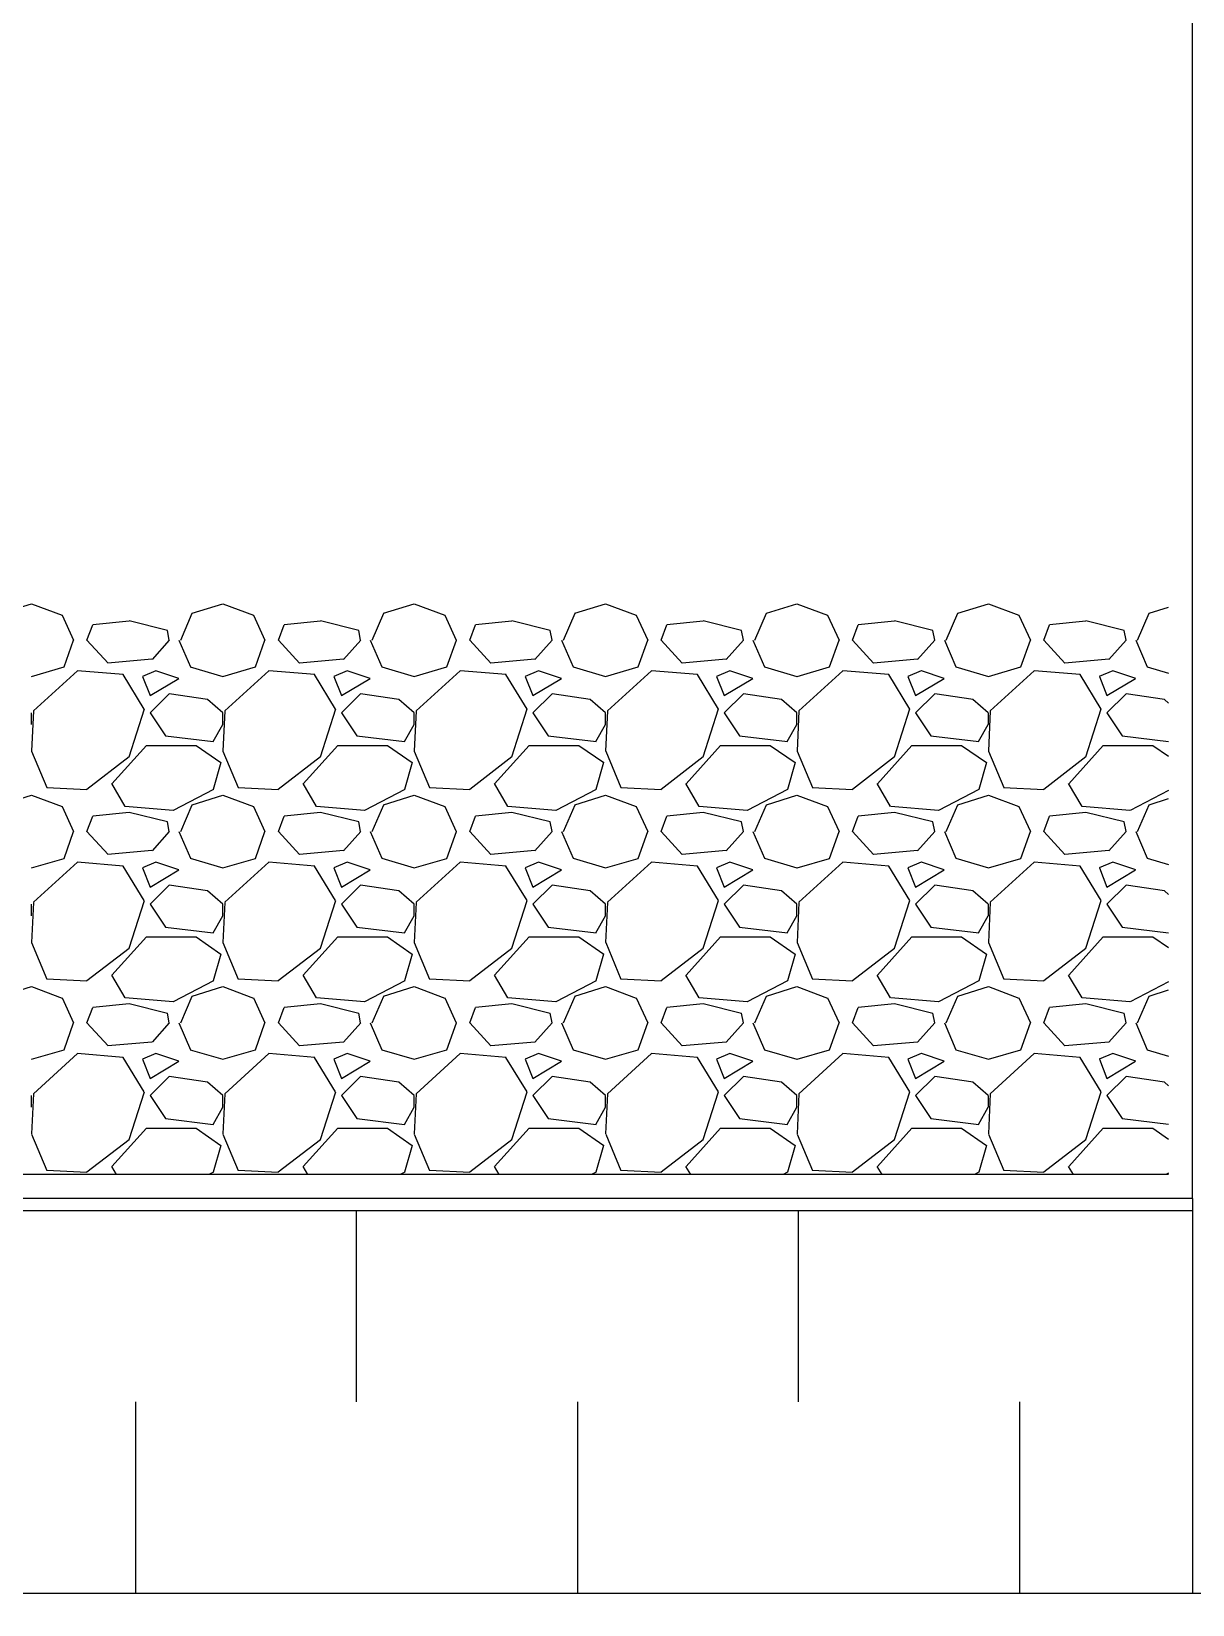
# Model space of a CAD drawing. Extents: x -64 to 51, y 0 to 66.
# Drawn here: x 14.407 to 17.441, y 22.762 to 26.871 of the extents above; entities that cross this region are included whole.
import ezdxf

# ---------------------------------------------------------------- set-up
doc = ezdxf.new("R2010")
doc.units = 0
doc.header["$LTSCALE"] = 1.5
doc.header["$MEASUREMENT"] = 0
doc.layers.add('STRUCTURE', color=252, linetype='CONTINUOUS')

msp = doc.modelspace()

# ---------------------------------------------------------------- hatches: boundary and pattern name
at = {"layer": 'STRUCTURE', "linetype": 'CONTINUOUS'}
h = msp.add_hatch(dxfattribs=at)
h.set_pattern_fill('AR-CONC', color=256, scale=0.5, style=0)
h.set_pattern_definition([(50, (53.5348, 10.922), (3.5863, -0.31376), [0.375, -4.125]), (355, (53.5348, 10.922), (-0.69376, 3.76096), [0.3, -3.3]), (100.451, (53.8337, 10.8958), (2.89255, 3.4472), [0.3187, -3.5057]), (46.184, (53.535, 11.922), (5.3362, -0.8276), [0.5625, -6.1875]), (96.636, (53.9795, 11.853), (4.6733, 4.8706), [0.47805, -5.25856]), (351.184, (53.535, 11.922), (4.6733, 4.8706), [0.45, -4.95]), (21, (54.0348, 11.672), (2.98454, -2.0131), [0.375, -4.125]), (326, (54.0348, 11.672), (1.21658, 3.62575), [0.3, -3.3]), (71.451, (54.2835, 11.504), (4.2011, 1.61265), [0.3187, -3.5057]), (37.5, (53.5348, 10.9219), (0.0608, 1.66447), [0, -3.26, 0, -3.35, 0, -3.3125]), (7.5, (53.5348, 10.922), (1.31535, 1.97206), [0, -1.91, 0, -3.185, 0, -1.2625]), (327.5, (52.4198, 10.9219), (2.669112, -0.112774), [0, -1.25, 0, -3.9, 0, -5.175]), (317.5, (51.9198, 10.922), (2.91593, 0.50052), [0, -1.625, 0, -2.59, 0, -3.675])])
h.paths.add_polyline_path([(20.6906, 19.2718), (21.1906, 19.2718), (21.1906, 16.7912), (24.4406, 16.7912), (24.4406, 22.7912), (21.1906, 22.7912), (21.1906, 20.3106), (20.6906, 20.3106), (20.6906, 22.7912), (11.7924, 22.7912), (11.7924, 20.4832), (12.6662, 20.0801), (10.9357, 19.6363), (11.7924, 19.241), (11.7924, 16.7912), (20.6906, 16.7912)])

# ---------------------------------------------------------------- linework, layer by layer
at = {"layer": 'STRUCTURE', "color": 7}
msp.add_line((17.4406, 23.8224), (17.4406, 30.5203), dxfattribs=at)
at = {"layer": 'STRUCTURE', "linetype": 'CONTINUOUS'}
for p, q in [((14.3271, 25.3513), (14.4071, 25.3763)), ((14.4071, 25.3763), (14.4871, 25.3463)), ((14.8271, 25.3513), (14.9071, 25.3763)), ((14.9071, 25.3763), (14.9871, 25.3463)), ((15.3271, 25.3513), (15.4071, 25.3763)), ((15.4071, 25.3763), (15.4871, 25.3463)), ((15.8271, 25.3513), (15.9071, 25.3763)), ((15.9071, 25.3763), (15.9871, 25.3463)), ((16.3271, 25.3513), (16.4071, 25.3763)), ((16.4071, 25.3763), (16.4871, 25.3463)), ((16.8271, 25.3513), (16.9071, 25.3763)), ((16.9071, 25.3763), (16.9871, 25.3463)), ((17.3271, 25.3513), (17.3781, 25.3673)), ((14.4871, 25.3464), (14.5171, 25.2814)), ((14.5521, 25.2812), (14.5671, 25.3212)), ((14.6622, 25.3312), (14.5672, 25.3212)), ((14.7621, 25.3063), (14.6621, 25.3313)), ((14.7973, 25.2813), (14.8273, 25.3513)), ((14.9871, 25.3464), (15.0171, 25.2814)), ((15.0521, 25.2812), (15.0671, 25.3212)), ((15.1622, 25.3312), (15.0672, 25.3212)), ((15.2621, 25.3063), (15.1621, 25.3313)), ((15.2973, 25.2813), (15.3273, 25.3513)), ((15.4871, 25.3464), (15.5171, 25.2814)), ((15.5521, 25.2812), (15.5671, 25.3212)), ((15.6622, 25.3312), (15.5672, 25.3212)), ((15.7621, 25.3063), (15.6621, 25.3313)), ((15.7973, 25.2813), (15.8273, 25.3513)), ((15.9871, 25.3464), (16.0171, 25.2814)), ((16.0521, 25.2812), (16.0671, 25.3212)), ((16.1622, 25.3312), (16.0672, 25.3212)), ((16.2621, 25.3063), (16.1621, 25.3313)), ((16.2973, 25.2813), (16.3273, 25.3513)), ((16.4871, 25.3464), (16.5171, 25.2814)), ((16.5521, 25.2812), (16.5671, 25.3212)), ((16.6622, 25.3312), (16.5672, 25.3212)), ((16.7621, 25.3063), (16.6621, 25.3313)), ((16.7972, 25.2813), (16.8272, 25.3513)), ((16.9871, 25.3464), (17.0171, 25.2814)), ((17.0521, 25.2812), (17.0671, 25.3212)), ((17.1622, 25.3312), (17.0672, 25.3212)), ((17.2621, 25.3063), (17.1621, 25.3313)), ((17.2972, 25.2813), (17.3272, 25.3513)), ((14.4922, 25.2111), (14.5172, 25.2811)), ((14.6071, 25.2211), (14.5521, 25.2811)), ((14.7672, 25.2811), (14.7222, 25.2311)), ((14.7671, 25.2814), (14.7621, 25.3064)), ((14.7922, 25.2813), (14.8222, 25.2113)), ((14.9922, 25.2111), (15.0172, 25.2811)), ((15.1071, 25.2211), (15.0521, 25.2811)), ((15.2672, 25.2811), (15.2222, 25.2311)), ((15.2671, 25.2814), (15.2621, 25.3064)), ((15.2922, 25.2813), (15.3222, 25.2113)), ((15.4922, 25.2111), (15.5172, 25.2811)), ((15.6071, 25.2211), (15.5521, 25.2811)), ((15.7672, 25.2811), (15.7222, 25.2311)), ((15.7671, 25.2814), (15.7621, 25.3064)), ((15.7922, 25.2813), (15.8222, 25.2113)), ((15.9922, 25.2111), (16.0172, 25.2811)), ((16.1071, 25.2211), (16.0521, 25.2811)), ((16.2672, 25.2811), (16.2222, 25.2311)), ((16.2671, 25.2814), (16.2621, 25.3064)), ((16.2922, 25.2813), (16.3222, 25.2113)), ((16.4922, 25.2111), (16.5172, 25.2811)), ((16.6071, 25.2211), (16.5521, 25.2811)), ((16.7672, 25.2811), (16.7222, 25.2311)), ((16.7671, 25.2814), (16.7621, 25.3064)), ((16.7922, 25.2813), (16.8222, 25.2113)), ((16.9922, 25.2111), (17.0172, 25.2811)), ((17.1071, 25.2211), (17.0521, 25.2811)), ((17.2672, 25.2811), (17.2222, 25.2311)), ((17.2671, 25.2814), (17.2621, 25.3064)), ((17.2922, 25.2813), (17.3222, 25.2113)), ((14.4072, 25.1862), (14.4922, 25.2112)), ((14.5272, 25.2013), (14.4122, 25.0963)), ((14.6471, 25.1912), (14.5271, 25.2012)), ((14.722, 25.2314), (14.607, 25.2214)), ((14.732, 25.2012), (14.697, 25.1862)), ((14.7921, 25.1813), (14.7321, 25.2013)), ((14.8221, 25.2113), (14.9071, 25.1863)), ((14.9072, 25.1862), (14.9922, 25.2112)), ((15.0272, 25.2013), (14.9122, 25.0963)), ((15.1471, 25.1912), (15.0271, 25.2012)), ((15.222, 25.2314), (15.107, 25.2214)), ((15.232, 25.2012), (15.197, 25.1862)), ((15.2921, 25.1813), (15.2321, 25.2013)), ((15.3221, 25.2113), (15.4071, 25.1863)), ((15.4072, 25.1862), (15.4922, 25.2112)), ((15.5272, 25.2013), (15.4122, 25.0963)), ((15.6471, 25.1912), (15.5271, 25.2012)), ((15.722, 25.2314), (15.607, 25.2214)), ((15.732, 25.2012), (15.697, 25.1862)), ((15.7921, 25.1813), (15.7321, 25.2013)), ((15.8221, 25.2113), (15.9071, 25.1863)), ((15.9072, 25.1862), (15.9922, 25.2112)), ((16.0272, 25.2013), (15.9122, 25.0963)), ((16.1471, 25.1912), (16.0271, 25.2012)), ((16.222, 25.2314), (16.107, 25.2214)), ((16.232, 25.2012), (16.197, 25.1862)), ((16.2921, 25.1813), (16.2321, 25.2013)), ((16.3221, 25.2113), (16.4071, 25.1863)), ((16.4072, 25.1862), (16.4922, 25.2112)), ((16.5272, 25.2013), (16.4122, 25.0963)), ((16.6471, 25.1912), (16.5271, 25.2012)), ((16.722, 25.2314), (16.607, 25.2214)), ((16.732, 25.2012), (16.697, 25.1862)), ((16.7921, 25.1813), (16.7321, 25.2013)), ((16.8221, 25.2113), (16.9071, 25.1863)), ((16.9072, 25.1862), (16.9922, 25.2112)), ((17.0272, 25.2013), (16.9122, 25.0963)), ((17.1471, 25.1912), (17.0271, 25.2012)), ((17.222, 25.2314), (17.107, 25.2214)), ((17.232, 25.2012), (17.197, 25.1862)), ((17.2921, 25.1813), (17.2321, 25.2013)), ((17.3221, 25.2113), (17.3781, 25.1948)), ((14.7018, 25.1012), (14.6468, 25.1912)), ((14.6971, 25.1863), (14.7171, 25.1363)), ((14.717, 25.1363), (14.792, 25.1813)), ((15.2018, 25.1012), (15.1468, 25.1912)), ((15.1971, 25.1863), (15.2171, 25.1363)), ((15.217, 25.1363), (15.292, 25.1813)), ((15.7018, 25.1012), (15.6468, 25.1912)), ((15.6971, 25.1863), (15.7171, 25.1363)), ((15.717, 25.1363), (15.792, 25.1813)), ((16.2018, 25.1012), (16.1468, 25.1912)), ((16.1971, 25.1863), (16.2171, 25.1363)), ((16.217, 25.1363), (16.292, 25.1813)), ((16.7018, 25.1012), (16.6468, 25.1912)), ((16.6971, 25.1863), (16.7171, 25.1363)), ((16.717, 25.1363), (16.792, 25.1813)), ((17.2018, 25.1012), (17.1468, 25.1912)), ((17.1971, 25.1863), (17.2171, 25.1363)), ((17.217, 25.1363), (17.292, 25.1813)), ((14.7671, 25.1413), (14.7171, 25.0913)), ((14.8671, 25.1264), (14.7671, 25.1414)), ((14.9069, 25.0914), (14.8669, 25.1264)), ((15.2671, 25.1413), (15.2171, 25.0913)), ((15.3671, 25.1264), (15.2671, 25.1414)), ((15.4069, 25.0914), (15.3669, 25.1264)), ((15.7671, 25.1413), (15.7171, 25.0913)), ((15.8671, 25.1264), (15.7671, 25.1414)), ((15.907, 25.0914), (15.867, 25.1264)), ((16.2671, 25.1413), (16.2171, 25.0913)), ((16.3671, 25.1264), (16.2671, 25.1414)), ((16.407, 25.0914), (16.367, 25.1264)), ((16.7671, 25.1413), (16.7171, 25.0913)), ((16.8671, 25.1264), (16.7671, 25.1414)), ((16.907, 25.0914), (16.867, 25.1264)), ((17.2671, 25.1413), (17.2171, 25.0913)), ((17.3671, 25.1264), (17.2671, 25.1414)), ((17.3781, 25.1166), (17.367, 25.1264)), ((14.4071, 25.0613), (14.4071, 25.0913)), ((14.4122, 25.0962), (14.4072, 24.9912)), ((14.6621, 24.9765), (14.7021, 25.1015)), ((14.7171, 25.0913), (14.7571, 25.0313)), ((14.9071, 25.0613), (14.9071, 25.0913)), ((14.9122, 25.0962), (14.9072, 24.9912)), ((15.1621, 24.9765), (15.2021, 25.1015)), ((15.2171, 25.0913), (15.2571, 25.0313)), ((15.4071, 25.0613), (15.4071, 25.0913)), ((15.4122, 25.0962), (15.4072, 24.9912)), ((15.6621, 24.9764), (15.7021, 25.1014)), ((15.7171, 25.0913), (15.7571, 25.0313)), ((15.9071, 25.0613), (15.9071, 25.0913)), ((15.9122, 25.0962), (15.9072, 24.9912)), ((16.1621, 24.9764), (16.2021, 25.1014)), ((16.2171, 25.0913), (16.2571, 25.0313)), ((16.4071, 25.0613), (16.4071, 25.0913)), ((16.4122, 25.0962), (16.4072, 24.9912)), ((16.6621, 24.9764), (16.7021, 25.1014)), ((16.7171, 25.0913), (16.7571, 25.0313)), ((16.9071, 25.0613), (16.9071, 25.0913)), ((16.9122, 25.0962), (16.9072, 24.9912)), ((17.1621, 24.9764), (17.2021, 25.1014)), ((17.2171, 25.0913), (17.2571, 25.0313)), ((14.7571, 25.0313), (14.8821, 25.0163)), ((14.8818, 25.0162), (14.9068, 25.0612)), ((15.2571, 25.0313), (15.3821, 25.0163)), ((15.3818, 25.0162), (15.4068, 25.0612)), ((15.7571, 25.0313), (15.8821, 25.0163)), ((15.8818, 25.0162), (15.9068, 25.0612)), ((16.2571, 25.0313), (16.3821, 25.0163)), ((16.3818, 25.0162), (16.4068, 25.0612)), ((16.7571, 25.0313), (16.8821, 25.0163)), ((16.8818, 25.0162), (16.9068, 25.0612)), ((17.2571, 25.0313), (17.3781, 25.0168)), ((14.4073, 24.991), (14.4473, 24.896)), ((14.6172, 24.9061), (14.7072, 25.0061)), ((14.7071, 25.0063), (14.8371, 25.0063)), ((14.8371, 25.0062), (14.9021, 24.9612)), ((14.9073, 24.991), (14.9473, 24.896)), ((15.1172, 24.9061), (15.2072, 25.0061)), ((15.2071, 25.0063), (15.3371, 25.0063)), ((15.3371, 25.0062), (15.4021, 24.9612)), ((15.4073, 24.991), (15.4473, 24.896)), ((15.6172, 24.9061), (15.7072, 25.0061)), ((15.7071, 25.0063), (15.8371, 25.0063)), ((15.8371, 25.0062), (15.9021, 24.9612)), ((15.9073, 24.991), (15.9473, 24.896)), ((16.1172, 24.9061), (16.2072, 25.0061)), ((16.2071, 25.0063), (16.3371, 25.0063)), ((16.3371, 25.0062), (16.4021, 24.9612)), ((16.4073, 24.991), (16.4473, 24.896)), ((16.6172, 24.9061), (16.7072, 25.0061)), ((16.7071, 25.0063), (16.8371, 25.0063)), ((16.8371, 25.0062), (16.9021, 24.9612)), ((16.9073, 24.991), (16.9473, 24.896)), ((17.1172, 24.9061), (17.2072, 25.0061)), ((17.2071, 25.0063), (17.3371, 25.0063)), ((17.3371, 25.0062), (17.3781, 24.9779)), ((14.552, 24.8919), (14.662, 24.9769)), ((14.902, 24.9613), (14.882, 24.8913)), ((15.052, 24.8919), (15.162, 24.9769)), ((15.402, 24.9613), (15.382, 24.8913)), ((15.552, 24.8919), (15.662, 24.9769)), ((15.902, 24.9613), (15.882, 24.8913)), ((16.052, 24.8919), (16.162, 24.9769)), ((16.402, 24.9613), (16.382, 24.8913)), ((16.552, 24.8919), (16.662, 24.9769)), ((16.902, 24.9613), (16.882, 24.8913)), ((17.052, 24.8919), (17.162, 24.9769)), ((14.6519, 24.8464), (14.6169, 24.9064)), ((15.1519, 24.8464), (15.1169, 24.9064)), ((15.6519, 24.8464), (15.6169, 24.9064)), ((16.1519, 24.8464), (16.1169, 24.9064)), ((16.6519, 24.8464), (16.6169, 24.9064)), ((17.1519, 24.8464), (17.1169, 24.9064)), ((14.3271, 24.8513), (14.4071, 24.8763)), ((14.4071, 24.8763), (14.4871, 24.8463)), ((14.447, 24.8963), (14.552, 24.8913)), ((14.8823, 24.891), (14.7773, 24.836)), ((14.8271, 24.8513), (14.9071, 24.8763)), ((14.9071, 24.8763), (14.9871, 24.8463)), ((14.947, 24.8963), (15.052, 24.8913)), ((15.3823, 24.891), (15.2773, 24.836)), ((15.3271, 24.8513), (15.4071, 24.8763)), ((15.4071, 24.8763), (15.4871, 24.8463)), ((15.447, 24.8963), (15.552, 24.8913)), ((15.8823, 24.891), (15.7773, 24.836)), ((15.8271, 24.8513), (15.9071, 24.8763)), ((15.9071, 24.8763), (15.9871, 24.8463)), ((15.947, 24.8963), (16.052, 24.8913)), ((16.3823, 24.891), (16.2773, 24.836)), ((16.3271, 24.8513), (16.4071, 24.8763)), ((16.4071, 24.8763), (16.4871, 24.8463)), ((16.447, 24.8963), (16.552, 24.8913)), ((16.8823, 24.891), (16.7773, 24.836)), ((16.8271, 24.8513), (16.9071, 24.8763)), ((16.9071, 24.8763), (16.9871, 24.8463)), ((16.947, 24.8963), (17.052, 24.8913)), ((17.3781, 24.8888), (17.2773, 24.836)), ((17.3271, 24.8513), (17.3781, 24.8673)), ((14.4871, 24.8464), (14.5171, 24.7814)), ((14.6622, 24.8312), (14.5672, 24.8212)), ((14.777, 24.8364), (14.652, 24.8464)), ((14.7621, 24.8063), (14.6621, 24.8313)), ((14.7973, 24.7813), (14.8273, 24.8513)), ((14.9871, 24.8464), (15.0171, 24.7814)), ((15.1622, 24.8312), (15.0672, 24.8212)), ((15.277, 24.8364), (15.152, 24.8464)), ((15.2621, 24.8063), (15.1621, 24.8313)), ((15.2973, 24.7813), (15.3273, 24.8513)), ((15.4871, 24.8464), (15.5171, 24.7814)), ((15.6622, 24.8312), (15.5672, 24.8212)), ((15.777, 24.8364), (15.652, 24.8464)), ((15.7621, 24.8063), (15.6621, 24.8313)), ((15.7973, 24.7813), (15.8273, 24.8513)), ((15.9871, 24.8464), (16.0171, 24.7814)), ((16.1622, 24.8312), (16.0672, 24.8212)), ((16.277, 24.8364), (16.152, 24.8464)), ((16.2621, 24.8063), (16.1621, 24.8313)), ((16.2973, 24.7813), (16.3273, 24.8513)), ((16.4871, 24.8464), (16.5171, 24.7814)), ((16.6622, 24.8312), (16.5672, 24.8212)), ((16.777, 24.8364), (16.652, 24.8464)), ((16.7621, 24.8063), (16.6621, 24.8313)), ((16.7972, 24.7813), (16.8272, 24.8513)), ((16.9871, 24.8464), (17.0171, 24.7814)), ((17.1622, 24.8312), (17.0672, 24.8212)), ((17.277, 24.8364), (17.152, 24.8464)), ((17.2621, 24.8063), (17.1621, 24.8313)), ((17.2972, 24.7813), (17.3272, 24.8513)), ((14.4922, 24.7111), (14.5172, 24.7811)), ((14.5521, 24.7812), (14.5671, 24.8212)), ((14.6071, 24.7211), (14.5521, 24.7811)), ((14.7672, 24.7811), (14.7222, 24.7311)), ((14.7671, 24.7814), (14.7621, 24.8064)), ((14.7922, 24.7813), (14.8222, 24.7113)), ((14.9922, 24.7111), (15.0172, 24.7811)), ((15.0521, 24.7812), (15.0671, 24.8212)), ((15.1071, 24.7211), (15.0521, 24.7811)), ((15.2672, 24.7811), (15.2222, 24.7311)), ((15.2671, 24.7814), (15.2621, 24.8064)), ((15.2922, 24.7813), (15.3222, 24.7113)), ((15.4922, 24.7111), (15.5172, 24.7811)), ((15.5521, 24.7812), (15.5671, 24.8212)), ((15.6071, 24.7211), (15.5521, 24.7811)), ((15.7672, 24.7811), (15.7222, 24.7311)), ((15.7671, 24.7814), (15.7621, 24.8064)), ((15.7922, 24.7813), (15.8222, 24.7113)), ((15.9922, 24.7111), (16.0172, 24.7811)), ((16.0521, 24.7812), (16.0671, 24.8212)), ((16.1071, 24.7211), (16.0521, 24.7811)), ((16.2672, 24.7811), (16.2222, 24.7311)), ((16.2671, 24.7814), (16.2621, 24.8064)), ((16.2922, 24.7813), (16.3222, 24.7113)), ((16.4922, 24.7111), (16.5172, 24.7811)), ((16.5521, 24.7812), (16.5671, 24.8212)), ((16.6071, 24.7211), (16.5521, 24.7811)), ((16.7672, 24.7811), (16.7222, 24.7311)), ((16.7671, 24.7814), (16.7621, 24.8064)), ((16.7922, 24.7813), (16.8222, 24.7113)), ((16.9922, 24.7111), (17.0172, 24.7811)), ((17.0521, 24.7812), (17.0671, 24.8212)), ((17.1071, 24.7211), (17.0521, 24.7811)), ((17.2672, 24.7811), (17.2222, 24.7311)), ((17.2671, 24.7814), (17.2621, 24.8064)), ((17.2922, 24.7813), (17.3222, 24.7113)), ((14.4072, 24.6862), (14.4922, 24.7112)), ((14.5272, 24.7013), (14.4122, 24.5963)), ((14.6471, 24.6912), (14.5271, 24.7012)), ((14.722, 24.7314), (14.607, 24.7214)), ((14.732, 24.7012), (14.697, 24.6862)), ((14.7921, 24.6813), (14.7321, 24.7013)), ((14.8221, 24.7113), (14.9071, 24.6863)), ((14.9072, 24.6862), (14.9922, 24.7112)), ((15.0272, 24.7013), (14.9122, 24.5963)), ((15.1471, 24.6912), (15.0271, 24.7012)), ((15.222, 24.7314), (15.107, 24.7214)), ((15.232, 24.7012), (15.197, 24.6862)), ((15.2921, 24.6813), (15.2321, 24.7013)), ((15.3221, 24.7113), (15.4071, 24.6863)), ((15.4072, 24.6862), (15.4922, 24.7112)), ((15.5272, 24.7013), (15.4122, 24.5963)), ((15.6471, 24.6912), (15.5271, 24.7012)), ((15.722, 24.7314), (15.607, 24.7214)), ((15.732, 24.7012), (15.697, 24.6862)), ((15.7921, 24.6813), (15.7321, 24.7013)), ((15.8221, 24.7113), (15.9071, 24.6863)), ((15.9072, 24.6862), (15.9922, 24.7112)), ((16.0272, 24.7013), (15.9122, 24.5963)), ((16.1471, 24.6912), (16.0271, 24.7012)), ((16.222, 24.7314), (16.107, 24.7214)), ((16.232, 24.7012), (16.197, 24.6862)), ((16.2921, 24.6813), (16.2321, 24.7013)), ((16.3221, 24.7113), (16.4071, 24.6863)), ((16.4072, 24.6862), (16.4922, 24.7112)), ((16.5272, 24.7013), (16.4122, 24.5963)), ((16.6471, 24.6912), (16.5271, 24.7012)), ((16.722, 24.7314), (16.607, 24.7214)), ((16.732, 24.7012), (16.697, 24.6862)), ((16.7921, 24.6813), (16.7321, 24.7013)), ((16.8221, 24.7113), (16.9071, 24.6863)), ((16.9072, 24.6862), (16.9922, 24.7112)), ((17.0272, 24.7013), (16.9122, 24.5963)), ((17.1471, 24.6912), (17.0271, 24.7012)), ((17.222, 24.7314), (17.107, 24.7214)), ((17.232, 24.7012), (17.197, 24.6862)), ((17.2921, 24.6813), (17.2321, 24.7013)), ((17.3221, 24.7113), (17.3781, 24.6948)), ((14.7018, 24.6012), (14.6468, 24.6912)), ((14.6971, 24.6863), (14.7171, 24.6363)), ((14.717, 24.6363), (14.792, 24.6813)), ((15.2018, 24.6012), (15.1468, 24.6912)), ((15.1971, 24.6863), (15.2171, 24.6363)), ((15.217, 24.6363), (15.292, 24.6813)), ((15.7018, 24.6012), (15.6468, 24.6912)), ((15.6971, 24.6863), (15.7171, 24.6363)), ((15.717, 24.6363), (15.792, 24.6813)), ((16.2018, 24.6012), (16.1468, 24.6912)), ((16.1971, 24.6863), (16.2171, 24.6363)), ((16.217, 24.6363), (16.292, 24.6813)), ((16.7018, 24.6012), (16.6468, 24.6912)), ((16.6971, 24.6863), (16.7171, 24.6363)), ((16.717, 24.6363), (16.792, 24.6813)), ((17.2018, 24.6012), (17.1468, 24.6912)), ((17.1971, 24.6863), (17.2171, 24.6363)), ((17.217, 24.6363), (17.292, 24.6813)), ((14.7671, 24.6413), (14.7171, 24.5913)), ((14.8671, 24.6264), (14.7671, 24.6414)), ((14.9069, 24.5914), (14.8669, 24.6264)), ((15.2671, 24.6413), (15.2171, 24.5913)), ((15.3671, 24.6264), (15.2671, 24.6414)), ((15.4069, 24.5914), (15.3669, 24.6264)), ((15.7671, 24.6413), (15.7171, 24.5913)), ((15.8671, 24.6264), (15.7671, 24.6414)), ((15.9069, 24.5914), (15.8669, 24.6264)), ((16.2671, 24.6413), (16.2171, 24.5913)), ((16.3671, 24.6264), (16.2671, 24.6414)), ((16.407, 24.5914), (16.367, 24.6264)), ((16.7671, 24.6413), (16.7171, 24.5913)), ((16.8671, 24.6264), (16.7671, 24.6414)), ((16.907, 24.5914), (16.867, 24.6264)), ((17.2671, 24.6413), (17.2171, 24.5913)), ((17.3671, 24.6264), (17.2671, 24.6414)), ((17.3781, 24.6166), (17.367, 24.6264)), ((14.4071, 24.5613), (14.4071, 24.5913)), ((14.4122, 24.5962), (14.4072, 24.4912)), ((14.6621, 24.4765), (14.7021, 24.6015)), ((14.7171, 24.5913), (14.7571, 24.5313)), ((14.9071, 24.5613), (14.9071, 24.5913)), ((14.9122, 24.5962), (14.9072, 24.4912)), ((15.1621, 24.4765), (15.2021, 24.6015)), ((15.2171, 24.5913), (15.2571, 24.5313)), ((15.4071, 24.5613), (15.4071, 24.5913)), ((15.4122, 24.5962), (15.4072, 24.4912)), ((15.6621, 24.4764), (15.7021, 24.6014)), ((15.7171, 24.5913), (15.7571, 24.5313)), ((15.9071, 24.5613), (15.9071, 24.5913)), ((15.9122, 24.5962), (15.9072, 24.4912)), ((16.1621, 24.4764), (16.2021, 24.6014)), ((16.2171, 24.5913), (16.2571, 24.5313)), ((16.4071, 24.5613), (16.4071, 24.5913)), ((16.4122, 24.5962), (16.4072, 24.4912)), ((16.6621, 24.4764), (16.7021, 24.6014)), ((16.7171, 24.5913), (16.7571, 24.5313)), ((16.9071, 24.5613), (16.9071, 24.5913)), ((16.9122, 24.5962), (16.9072, 24.4912)), ((17.1621, 24.4764), (17.2021, 24.6014)), ((17.2171, 24.5913), (17.2571, 24.5313)), ((14.8818, 24.5162), (14.9068, 24.5612)), ((15.3818, 24.5162), (15.4068, 24.5612)), ((15.8818, 24.5162), (15.9068, 24.5612)), ((16.3818, 24.5162), (16.4068, 24.5612)), ((16.8818, 24.5162), (16.9068, 24.5612)), ((14.6172, 24.4061), (14.7072, 24.5061)), ((14.7071, 24.5063), (14.8371, 24.5063)), ((14.7571, 24.5313), (14.8821, 24.5163)), ((14.8371, 24.5062), (14.9021, 24.4612)), ((15.1172, 24.4061), (15.2072, 24.5061)), ((15.2071, 24.5063), (15.3371, 24.5063)), ((15.2571, 24.5313), (15.3821, 24.5163)), ((15.3371, 24.5062), (15.4021, 24.4612)), ((15.6172, 24.4061), (15.7072, 24.5061)), ((15.7071, 24.5063), (15.8371, 24.5063)), ((15.7571, 24.5313), (15.8821, 24.5163)), ((15.8371, 24.5062), (15.9021, 24.4612)), ((16.1172, 24.4061), (16.2072, 24.5061)), ((16.2071, 24.5063), (16.3371, 24.5063)), ((16.2571, 24.5313), (16.3821, 24.5163)), ((16.3371, 24.5062), (16.4021, 24.4612)), ((16.6172, 24.4061), (16.7072, 24.5061)), ((16.7071, 24.5063), (16.8371, 24.5063)), ((16.7571, 24.5313), (16.8821, 24.5163)), ((16.8371, 24.5062), (16.9021, 24.4612)), ((17.1172, 24.4061), (17.2072, 24.5061)), ((17.2071, 24.5063), (17.3371, 24.5063)), ((17.2571, 24.5313), (17.3781, 24.5168)), ((17.3371, 24.5062), (17.3781, 24.4779)), ((14.4073, 24.491), (14.4473, 24.396)), ((14.552, 24.3919), (14.662, 24.4769)), ((14.902, 24.4613), (14.882, 24.3913)), ((14.9073, 24.491), (14.9473, 24.396)), ((15.052, 24.3919), (15.162, 24.4769)), ((15.402, 24.4613), (15.382, 24.3913)), ((15.4073, 24.491), (15.4473, 24.396)), ((15.552, 24.3919), (15.662, 24.4769)), ((15.902, 24.4613), (15.882, 24.3913)), ((15.9073, 24.491), (15.9473, 24.396)), ((16.052, 24.3919), (16.162, 24.4769)), ((16.402, 24.4613), (16.382, 24.3913)), ((16.4073, 24.491), (16.4473, 24.396)), ((16.552, 24.3919), (16.662, 24.4769)), ((16.902, 24.4613), (16.882, 24.3913)), ((16.9073, 24.491), (16.9473, 24.396)), ((17.052, 24.3919), (17.162, 24.4769)), ((14.3271, 24.3513), (14.4071, 24.3763)), ((14.4071, 24.3763), (14.4871, 24.3463)), ((14.447, 24.3963), (14.552, 24.3913)), ((14.6519, 24.3464), (14.6169, 24.4064)), ((14.8823, 24.391), (14.7773, 24.336)), ((14.8271, 24.3513), (14.9071, 24.3763)), ((14.9071, 24.3763), (14.9871, 24.3463)), ((14.947, 24.3963), (15.052, 24.3913)), ((15.1519, 24.3464), (15.1169, 24.4064)), ((15.3823, 24.391), (15.2773, 24.336)), ((15.3271, 24.3513), (15.4071, 24.3763)), ((15.4071, 24.3763), (15.4871, 24.3463)), ((15.447, 24.3963), (15.552, 24.3913)), ((15.6519, 24.3464), (15.6169, 24.4064)), ((15.8823, 24.391), (15.7773, 24.336)), ((15.8271, 24.3513), (15.9071, 24.3763)), ((15.9071, 24.3763), (15.9871, 24.3463)), ((15.947, 24.3963), (16.052, 24.3913)), ((16.1519, 24.3464), (16.1169, 24.4064)), ((16.3823, 24.391), (16.2773, 24.336)), ((16.3271, 24.3513), (16.4071, 24.3763)), ((16.4071, 24.3763), (16.4871, 24.3463)), ((16.447, 24.3963), (16.552, 24.3913)), ((16.6519, 24.3464), (16.6169, 24.4064)), ((16.8823, 24.391), (16.7773, 24.336)), ((16.8271, 24.3513), (16.9071, 24.3763)), ((16.9071, 24.3763), (16.9871, 24.3463)), ((16.947, 24.3963), (17.052, 24.3913)), ((17.1519, 24.3464), (17.1169, 24.4064)), ((17.3781, 24.3888), (17.2773, 24.336)), ((14.4871, 24.3464), (14.5171, 24.2814)), ((14.6622, 24.3312), (14.5672, 24.3212)), ((14.777, 24.3364), (14.652, 24.3464)), ((14.7621, 24.3063), (14.6621, 24.3313)), ((14.7973, 24.2813), (14.8273, 24.3513)), ((14.9871, 24.3464), (15.0171, 24.2814)), ((15.1622, 24.3312), (15.0672, 24.3212)), ((15.277, 24.3364), (15.152, 24.3464)), ((15.2621, 24.3063), (15.1621, 24.3313)), ((15.2973, 24.2813), (15.3273, 24.3513)), ((15.4871, 24.3464), (15.5171, 24.2814)), ((15.6622, 24.3312), (15.5672, 24.3212)), ((15.777, 24.3364), (15.652, 24.3464)), ((15.7621, 24.3063), (15.6621, 24.3313)), ((15.7973, 24.2813), (15.8273, 24.3513)), ((15.9871, 24.3464), (16.0171, 24.2814)), ((16.1622, 24.3312), (16.0672, 24.3212)), ((16.277, 24.3364), (16.152, 24.3464)), ((16.2621, 24.3063), (16.1621, 24.3313)), ((16.2973, 24.2813), (16.3273, 24.3513)), ((16.4871, 24.3464), (16.5171, 24.2814)), ((16.6622, 24.3312), (16.5672, 24.3212)), ((16.777, 24.3364), (16.652, 24.3464)), ((16.7621, 24.3063), (16.6621, 24.3313)), ((16.7972, 24.2813), (16.8272, 24.3513)), ((16.9871, 24.3464), (17.0171, 24.2814)), ((17.1622, 24.3312), (17.0672, 24.3212)), ((17.277, 24.3364), (17.152, 24.3464)), ((17.2621, 24.3063), (17.1621, 24.3313)), ((17.2972, 24.2813), (17.3272, 24.3513)), ((17.3271, 24.3513), (17.3781, 24.3673)), ((14.5521, 24.2812), (14.5671, 24.3212)), ((14.7671, 24.2814), (14.7621, 24.3064)), ((15.0521, 24.2812), (15.0671, 24.3212)), ((15.2671, 24.2814), (15.2621, 24.3064)), ((15.5521, 24.2812), (15.5671, 24.3212)), ((15.7671, 24.2814), (15.7621, 24.3064)), ((16.0521, 24.2812), (16.0671, 24.3212)), ((16.2671, 24.2814), (16.2621, 24.3064)), ((16.5521, 24.2812), (16.5671, 24.3212)), ((16.7671, 24.2814), (16.7621, 24.3064)), ((17.0521, 24.2812), (17.0671, 24.3212)), ((17.2671, 24.2814), (17.2621, 24.3064)), ((14.4922, 24.2111), (14.5172, 24.2811)), ((14.6071, 24.2211), (14.5521, 24.2811)), ((14.7672, 24.2811), (14.7222, 24.2311)), ((14.7922, 24.2813), (14.8222, 24.2113)), ((14.9922, 24.2111), (15.0172, 24.2811)), ((15.1071, 24.2211), (15.0521, 24.2811)), ((15.2672, 24.2811), (15.2222, 24.2311)), ((15.2922, 24.2813), (15.3222, 24.2113)), ((15.4922, 24.2111), (15.5172, 24.2811)), ((15.6071, 24.2211), (15.5521, 24.2811)), ((15.7672, 24.2811), (15.7222, 24.2311)), ((15.7922, 24.2813), (15.8222, 24.2113)), ((15.9922, 24.2111), (16.0172, 24.2811)), ((16.1071, 24.2211), (16.0521, 24.2811)), ((16.2672, 24.2811), (16.2222, 24.2311)), ((16.2922, 24.2813), (16.3222, 24.2113)), ((16.4922, 24.2111), (16.5172, 24.2811)), ((16.6071, 24.2211), (16.5521, 24.2811)), ((16.7672, 24.2811), (16.7222, 24.2311)), ((16.7922, 24.2813), (16.8222, 24.2113)), ((16.9922, 24.2111), (17.0172, 24.2811)), ((17.1071, 24.2211), (17.0521, 24.2811)), ((17.2672, 24.2811), (17.2222, 24.2311)), ((17.2922, 24.2813), (17.3222, 24.2113)), ((14.4072, 24.1862), (14.4922, 24.2112)), ((14.722, 24.2314), (14.607, 24.2214)), ((14.8221, 24.2113), (14.9071, 24.1863)), ((14.9072, 24.1862), (14.9922, 24.2112)), ((15.222, 24.2314), (15.107, 24.2214)), ((15.3221, 24.2113), (15.4071, 24.1863)), ((15.4072, 24.1862), (15.4922, 24.2112)), ((15.722, 24.2314), (15.607, 24.2214)), ((15.8221, 24.2113), (15.9071, 24.1863)), ((15.9072, 24.1862), (15.9922, 24.2112)), ((16.222, 24.2314), (16.107, 24.2214)), ((16.3221, 24.2113), (16.4071, 24.1863)), ((16.4072, 24.1862), (16.4922, 24.2112)), ((16.722, 24.2314), (16.607, 24.2214)), ((16.8221, 24.2113), (16.9071, 24.1863)), ((16.9072, 24.1862), (16.9922, 24.2112)), ((17.222, 24.2314), (17.107, 24.2214)), ((17.3221, 24.2113), (17.3781, 24.1948)), ((14.5272, 24.2013), (14.4122, 24.0963)), ((14.6471, 24.1912), (14.5271, 24.2012)), ((14.7018, 24.1012), (14.6468, 24.1912)), ((14.732, 24.2012), (14.697, 24.1862)), ((14.6971, 24.1863), (14.7171, 24.1363)), ((14.717, 24.1363), (14.792, 24.1813)), ((14.7921, 24.1813), (14.7321, 24.2013)), ((15.0272, 24.2013), (14.9122, 24.0963)), ((15.1471, 24.1912), (15.0271, 24.2012)), ((15.2018, 24.1012), (15.1468, 24.1912)), ((15.232, 24.2012), (15.197, 24.1862)), ((15.1971, 24.1863), (15.2171, 24.1363)), ((15.217, 24.1363), (15.292, 24.1813)), ((15.2921, 24.1813), (15.2321, 24.2013)), ((15.5272, 24.2013), (15.4122, 24.0963)), ((15.6471, 24.1912), (15.5271, 24.2012)), ((15.7018, 24.1012), (15.6468, 24.1912)), ((15.732, 24.2012), (15.697, 24.1862)), ((15.6971, 24.1863), (15.7171, 24.1363)), ((15.717, 24.1363), (15.792, 24.1813)), ((15.7921, 24.1813), (15.7321, 24.2013)), ((16.0272, 24.2013), (15.9122, 24.0963)), ((16.1471, 24.1912), (16.0271, 24.2012)), ((16.2018, 24.1012), (16.1468, 24.1912)), ((16.232, 24.2012), (16.197, 24.1862)), ((16.1971, 24.1863), (16.2171, 24.1363)), ((16.217, 24.1363), (16.292, 24.1813)), ((16.2921, 24.1813), (16.2321, 24.2013)), ((16.5272, 24.2013), (16.4122, 24.0963)), ((16.6471, 24.1912), (16.5271, 24.2012)), ((16.7018, 24.1012), (16.6468, 24.1912)), ((16.732, 24.2012), (16.697, 24.1862)), ((16.6971, 24.1863), (16.7171, 24.1363)), ((16.717, 24.1363), (16.792, 24.1813)), ((16.7921, 24.1813), (16.7321, 24.2013)), ((17.0272, 24.2013), (16.9122, 24.0963)), ((17.1471, 24.1912), (17.0271, 24.2012)), ((17.2018, 24.1012), (17.1468, 24.1912)), ((17.232, 24.2012), (17.197, 24.1862)), ((17.1971, 24.1863), (17.2171, 24.1363)), ((17.217, 24.1363), (17.292, 24.1813)), ((17.2921, 24.1813), (17.2321, 24.2013)), ((14.7671, 24.1413), (14.7171, 24.0913)), ((14.8671, 24.1264), (14.7671, 24.1414)), ((14.9069, 24.0914), (14.8669, 24.1264)), ((15.2671, 24.1413), (15.2171, 24.0913)), ((15.3671, 24.1264), (15.2671, 24.1414)), ((15.4069, 24.0914), (15.3669, 24.1264)), ((15.7671, 24.1413), (15.7171, 24.0913)), ((15.8671, 24.1264), (15.7671, 24.1414)), ((15.9069, 24.0914), (15.8669, 24.1264)), ((16.2671, 24.1413), (16.2171, 24.0913)), ((16.3671, 24.1264), (16.2671, 24.1414)), ((16.4069, 24.0914), (16.3669, 24.1264)), ((16.7671, 24.1413), (16.7171, 24.0913)), ((16.8671, 24.1264), (16.7671, 24.1414)), ((16.907, 24.0914), (16.867, 24.1264)), ((17.2671, 24.1413), (17.2171, 24.0913)), ((17.3671, 24.1264), (17.2671, 24.1414)), ((17.3781, 24.1166), (17.367, 24.1264)), ((14.4071, 24.0613), (14.4071, 24.0913)), ((14.4122, 24.0962), (14.4072, 23.9912)), ((14.6621, 23.9765), (14.7021, 24.1015)), ((14.7171, 24.0913), (14.7571, 24.0313)), ((14.9071, 24.0613), (14.9071, 24.0913)), ((14.9122, 24.0962), (14.9072, 23.9912)), ((15.1621, 23.9764), (15.2021, 24.1014)), ((15.2171, 24.0913), (15.2571, 24.0313)), ((15.4071, 24.0613), (15.4071, 24.0913)), ((15.4122, 24.0962), (15.4072, 23.9912)), ((15.6621, 23.9764), (15.7021, 24.1014)), ((15.7171, 24.0913), (15.7571, 24.0313)), ((15.9071, 24.0613), (15.9071, 24.0913)), ((15.9122, 24.0962), (15.9072, 23.9912)), ((16.1621, 23.9764), (16.2021, 24.1014)), ((16.2171, 24.0913), (16.2571, 24.0313)), ((16.4071, 24.0613), (16.4071, 24.0913)), ((16.4122, 24.0962), (16.4072, 23.9912)), ((16.6621, 23.9764), (16.7021, 24.1014)), ((16.7171, 24.0913), (16.7571, 24.0313)), ((16.9071, 24.0613), (16.9071, 24.0913)), ((16.9122, 24.0962), (16.9072, 23.9912)), ((17.1621, 23.9764), (17.2021, 24.1014)), ((17.2171, 24.0913), (17.2571, 24.0313)), ((14.8818, 24.0162), (14.9068, 24.0612)), ((15.3818, 24.0162), (15.4068, 24.0612)), ((15.8818, 24.0162), (15.9068, 24.0612)), ((16.3818, 24.0162), (16.4068, 24.0612)), ((16.8818, 24.0162), (16.9068, 24.0612)), ((14.6172, 23.9061), (14.7072, 24.0061)), ((14.7071, 24.0063), (14.8371, 24.0063)), ((14.7571, 24.0313), (14.8821, 24.0163)), ((14.8371, 24.0062), (14.9021, 23.9612)), ((15.1172, 23.9061), (15.2072, 24.0061)), ((15.2071, 24.0063), (15.3371, 24.0063)), ((15.2571, 24.0313), (15.3821, 24.0163)), ((15.3371, 24.0062), (15.4021, 23.9612)), ((15.6172, 23.9061), (15.7072, 24.0061)), ((15.7071, 24.0063), (15.8371, 24.0063)), ((15.7571, 24.0313), (15.8821, 24.0163)), ((15.8371, 24.0062), (15.9021, 23.9612)), ((16.1172, 23.9061), (16.2072, 24.0061)), ((16.2071, 24.0063), (16.3371, 24.0063)), ((16.2571, 24.0313), (16.3821, 24.0163)), ((16.3371, 24.0062), (16.4021, 23.9612)), ((16.6172, 23.9061), (16.7072, 24.0061)), ((16.7071, 24.0063), (16.8371, 24.0063)), ((16.7571, 24.0313), (16.8821, 24.0163)), ((16.8371, 24.0062), (16.9021, 23.9612)), ((17.1172, 23.9061), (17.2072, 24.0061)), ((17.2071, 24.0063), (17.3371, 24.0063)), ((17.2571, 24.0313), (17.3781, 24.0168)), ((17.3371, 24.0062), (17.3781, 23.9779)), ((14.4073, 23.991), (14.4473, 23.896)), ((14.552, 23.8919), (14.662, 23.9769)), ((14.902, 23.9613), (14.882, 23.8913)), ((14.9073, 23.991), (14.9473, 23.896)), ((15.052, 23.8919), (15.162, 23.9769)), ((15.402, 23.9613), (15.382, 23.8913)), ((15.4073, 23.991), (15.4473, 23.896)), ((15.552, 23.8919), (15.662, 23.9769)), ((15.902, 23.9613), (15.882, 23.8913)), ((15.9073, 23.991), (15.9473, 23.896)), ((16.052, 23.8919), (16.162, 23.9769)), ((16.402, 23.9613), (16.382, 23.8913)), ((16.4073, 23.991), (16.4473, 23.896)), ((16.552, 23.8919), (16.662, 23.9769)), ((16.902, 23.9613), (16.882, 23.8913)), ((16.9073, 23.991), (16.9473, 23.896)), ((17.052, 23.8919), (17.162, 23.9769)), ((14.447, 23.8963), (14.552, 23.8913)), ((14.6294, 23.8849), (14.6169, 23.9064)), ((14.8823, 23.891), (14.8707, 23.8849)), ((14.947, 23.8963), (15.052, 23.8913)), ((15.1294, 23.8849), (15.1169, 23.9064)), ((15.3823, 23.891), (15.3707, 23.8849)), ((15.447, 23.8963), (15.552, 23.8913)), ((15.6294, 23.8849), (15.6169, 23.9064)), ((15.8823, 23.891), (15.8707, 23.8849)), ((15.947, 23.8963), (16.052, 23.8913)), ((16.1294, 23.8849), (16.1169, 23.9064)), ((16.3823, 23.891), (16.3707, 23.8849)), ((16.447, 23.8963), (16.552, 23.8913)), ((16.6294, 23.8849), (16.6169, 23.9064)), ((16.8823, 23.891), (16.8706, 23.8849)), ((16.947, 23.8963), (17.052, 23.8913)), ((17.1294, 23.8849), (17.1169, 23.9064)), ((17.3781, 23.8888), (17.3706, 23.8849)), ((15.2562, 23.2912), (15.2562, 23.7912)), ((16.4109, 23.2912), (16.4109, 23.7912)), ((14.6789, 23.2912), (14.6789, 22.7912)), ((15.8336, 23.2912), (15.8336, 22.7912)), ((16.9883, 23.2912), (16.9883, 22.7912))]:
    msp.add_line(p, q, dxfattribs=at)
at = {"layer": 'STRUCTURE'}
for p, q in [((17.3781, 23.8849), (11.7924, 23.8849)), ((17.4406, 23.8224), (11.7924, 23.8224)), ((17.4406, 23.8224), (17.4406, 22.7912)), ((11.7924, 23.7912), (17.4406, 23.7912)), ((11.7924, 22.7912), (24.4406, 22.7912))]:
    msp.add_line(p, q, dxfattribs=at)
at = {"layer": 'STRUCTURE', "color": 7, "linetype": 'CONTINUOUS'}
msp.add_line((17.4406, 23.8224), (11.7924, 23.8224), dxfattribs=at)

doc.saveas('drawing.dxf')
